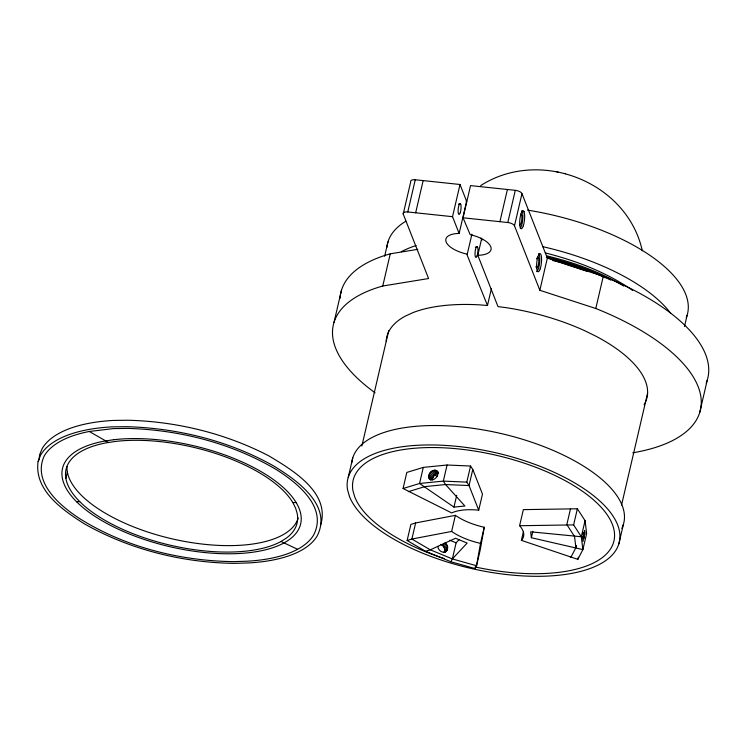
<?xml version="1.0" encoding="UTF-8"?>
<svg xmlns="http://www.w3.org/2000/svg" width="746" height="746" viewBox="0 0 746 746"><rect width="100%" height="100%" fill="white"/><g stroke="black" fill="none" stroke-linecap="round" stroke-linejoin="round"><path stroke-width="1.12" d="M584.939 532.998L584.64 530.565L582.99 536.299L582.98 541.4L584.939 532.998L582.635 532.616M442.089 545L445.203 542.855L447.591 546.324L447.218 550.203L444.103 552.338C445.642 549.382 443.842 545.559 440.877 544.319M436.513 470.577C440.979 474.353 433.575 482.783 429.295 478.755C426.386 474.046 434.181 466.931 438.023 471.882M434.414 470.157L438.182 473.421C435.067 473.906 432.512 476.825 432.41 479.967L428.633 476.703M38.932 460.179L39.631 454.706L42.205 448.551A147.848 62.72 13.1 0 1 113.308 420.436L128.004 420.24C176.821 421.462 225.572 433.417 268.961 455.937C292.143 469.887 330.87 492.621 320.556 525.324M484.247 527.263L480.499 543.358L476.535 565.748L475.071 568.564L450.892 561.747L425.546 551.275L407.13 540.505L410.878 524.41L415.643 522.946L455.386 515.346A43.175 18.314 13.1 0 0 484.247 527.263L480.284 549.653L476.535 565.748L452.356 558.931L430.311 549.821L411.895 539.041L407.13 540.505M65.89 478.494L67.392 472.059M334.003 322.403L341.491 290.213M384.638 256.251L387.995 241.825M375.089 392.797A188.393 79.915 13.1 0 1 382.763 286.007L390.261 253.817L417.751 249.332M382.763 286.007L428.586 278.538L403.213 214.055L410.701 181.865A5.847 2.48 13.1 0 1 415.261 179.767L460.012 184.495L466.623 201.289L459.135 233.479L458.641 233.451A23.173 9.829 13.1 0 0 446.173 242.012A23.173 9.829 13.1 0 0 466.744 254.05L487.474 305.496L479.389 304.844A133.581 56.668 13.1 0 0 412.93 312.63L405.209 316.173A133.581 56.668 13.1 0 0 386.176 341.342M403.213 214.055A5.847 2.48 13.1 0 1 407.773 211.957L415.261 179.767M348.242 477.337L352.755 457.932M415.662 212.787L423.159 180.597M361.885 445.94L388.722 330.609M459.135 233.479L452.524 216.685L460.012 184.495M481.664 238.599L477.794 255.253L478.289 255.272A23.173 9.829 13.1 0 0 490.747 246.721A23.173 9.829 13.1 0 0 470.176 234.673L463.052 217.795L470.54 185.605L515.299 190.333A5.847 2.48 13.1 0 1 521.976 193.624L547.35 258.097L539.862 290.287L595.784 308.499A188.393 79.915 13.1 0 1 632.785 452.803M403.064 488.527L406.812 472.432L423.29 467.397L447.078 465.01L470.549 466.036L472.777 469.467L482.475 494.104L478.727 510.189A43.175 18.314 13.1 0 0 451.656 512.912L403.064 488.527L419.55 483.492L443.329 481.105L466.81 482.13L469.029 485.562L478.727 510.189M467.266 254.144L471.91 234.16M423.29 467.397L419.55 483.492L453.96 507.103L464.889 506.012L445.558 484.536L443.329 481.105L447.078 465.01M415.643 522.946L411.895 539.041L451.647 531.441A43.175 18.314 13.1 0 0 480.499 543.358M463.052 217.795L499.913 221.683L507.401 189.493M487.474 305.496L491.344 288.851M539.862 290.287L514.488 225.805A5.847 2.48 13.1 0 0 507.812 222.522L515.299 190.333M514.488 225.805L521.976 193.624M453.96 507.103L456.711 495.307M451.647 531.441L455.386 515.346M466.81 482.13L470.549 466.036M472.777 469.467L469.029 485.562L445.558 484.536L424.866 486.606L408.388 491.651M450.892 561.747L452.356 558.931L456.104 542.836L459.21 539.498M475.071 568.564L475.827 565.347M519.608 525.725L523.347 509.63L577.367 508.8L585.069 520.652L586.636 533.511L582.887 549.606L577.824 559.36L521.389 540.365A43.175 18.314 13.1 0 0 519.608 525.725L573.618 524.895L581.32 536.747L582.887 549.606L531.376 537.726L530.658 531.823L581.32 536.747L585.069 520.652M521.389 540.365L523.384 531.777M531.376 537.726L532.877 531.292M595.784 308.499L603.272 276.318L547.35 258.097M570.578 508.511L566.829 524.597L574.532 536.458L575.893 547.639L570.83 557.393M573.618 524.895L577.367 508.8M575.893 547.639L576.397 545.494M577.824 559.36L578.318 557.215M621.558 505.042L647.603 393.105M618.844 543.918L623.367 524.503M684.483 326.506L687.066 315.399M699.748 412.379L707.236 380.19M437.93 546.37C437.715 550.93 444.476 554.688 447.218 550.203M452.356 558.931L467.136 543.069L455.489 538.258L430.311 549.821L425.546 551.275M443.133 545.96L446.248 543.825M443.945 547.144L447.059 545M444.476 548.459L447.591 546.324M444.681 549.83L447.796 547.695M444.56 551.154L447.675 549.019M444.905 552.245L446.462 551.173M480.666 185.614C539.61 147.661 627.162 181.623 642.315 250.796M89.287 431.477L113.504 428.586L127.659 428.4C179.413 429.817 231.437 443.04 276.141 469.486C297.029 482.643 327.951 507.028 313.693 534.938A138.681 58.831 13.1 0 1 297.607 549.298A138.663 58.822 13.1 0 1 246.861 561.216L233.433 561.635C180.112 560.861 126.093 547.377 80.549 519.169C60.575 506.301 31.994 482.765 44.191 456.002A144.155 61.153 13.1 0 1 89.287 431.477L108.506 442.509M76.596 501.75L79.729 501.592M458.417 204.143L460.711 204.19M475.323 247.103L477.617 247.15M466.129 201.261L466.623 201.289M292.777 502.459L295.649 508.231L297.262 513.863A118.595 50.308 13.1 0 1 286.483 538.006L280.72 541.652A118.595 50.308 13.1 0 1 106.445 521.165A118.595 50.308 13.1 0 1 105.951 442.891L115.565 441.427A118.595 50.308 13.1 0 1 292.777 502.459L296.199 502.655M522.293 211.51L524.046 211.687M407.773 211.957L452.524 216.685M499.913 221.683L507.812 222.522M582.523 533.894L584.817 534.276M582.094 536.7L584.388 537.083M581.805 538.043L584.109 538.416M564.48 173.436L565.561 173.669M556.292 171.608L558.139 172.028M545.326 252.922C576.117 260.69 606.442 272.169 632.627 290.427M546.799 255.878C573.655 262.396 600.073 271.758 623.796 286.1M546.529 257.025C568.722 262.35 590.459 269.8 610.853 280.114M547.377 257.892C567.184 262.723 586.682 269.054 605.146 277.745M552.637 260.475L559.276 262.191M560.386 262.471L586.915 271.264M449.801 540.235L456.104 542.836M297.607 549.298L281.009 541.465M434.247 474.484L437.063 476.47M435.543 470.204L438.564 472.815M433.202 470.437L436.979 473.71M432.009 471.034L435.776 474.297M430.89 471.892L434.666 475.165M429.938 472.973L433.715 476.246M429.22 474.186L432.997 477.459M428.773 475.463L432.549 478.727M428.81 477.822L431.076 479.79M429.295 478.755L430.806 480.07M481.067 238.002L481.907 240.137M477.794 255.253L498.002 306.606L506.245 307.678A133.581 56.668 13.1 0 1 584.864 330.786L596.166 336.343A133.581 56.668 13.1 0 1 644.087 404.789M298.195 518.069A118.595 50.308 13.1 0 1 174.303 539.339A118.595 50.308 13.1 0 1 67.037 466.614M603.272 276.318A188.393 79.915 13.1 0 1 706.173 383.164M340.027 298.456A188.393 79.915 13.1 0 1 390.261 253.817M537.418 257.314A5.474 1.389 -84 0 1 538.575 263.702A5.474 1.389 -84 0 1 535.982 266.527M536.654 258.834A5.474 1.389 -84 0 1 537.027 257.92M520.512 214.354A5.474 1.389 -84 0 1 521.836 219.324A5.474 1.389 -84 0 1 519.589 224.872M538.715 253.621A9.157 2.331 -84 0 1 539.572 263.319A9.157 2.331 -84 0 1 536.523 271.609M521.799 210.689A9.12 2.322 -84 0 1 522.787 219.165A9.12 2.322 -84 0 1 520.26 228.211M351.748 462.996A139.39 59.13 13.1 0 1 504.296 434.303A139.39 59.13 13.1 0 1 621.819 528.373M475.211 566.969A133.879 56.789 13.1 0 0 614.555 536.281A133.879 56.789 13.1 0 0 479.212 451.815A133.879 56.789 13.1 0 0 352.942 490.663L354.779 497.032A133.879 56.789 13.1 0 0 444.495 558.642M527.525 210.102A154.049 65.35 13.1 0 1 686.311 317.563M386.885 247.42A154.049 65.35 13.1 0 1 405.777 221.254M401.264 251.738A154.049 65.35 13.1 0 1 416.147 245.527M542.575 246.628A154.049 65.35 13.1 0 1 670.645 313.273M38.102 461.392C33.924 490.448 62.851 510.171 84.242 523.757C129.832 549.643 182.406 562.698 234.701 563.361L248.614 562.932A142.299 60.361 13.1 0 0 317.171 535.954C332.958 505.014 295.892 479.454 273.353 465.784C228.761 440.7 177.511 428.101 126.512 426.684L111.807 426.871A147.848 62.72 13.1 0 0 40.694 454.985L38.102 461.392M113.532 439.739L103.619 441.25A122.251 51.856 13.1 0 0 138.047 537.307A122.251 51.856 13.1 0 0 300.424 512.493A122.251 51.856 13.1 0 0 113.532 439.739M349.473 496.472L347.571 489.842A139.39 59.13 13.1 0 1 537.586 465.373A139.39 59.13 13.1 0 1 568.769 573.907A139.39 59.13 13.1 0 1 349.473 496.472M477.16 255.664A5.474 1.389 -84 0 0 477.319 246.665A5.474 1.389 -84 0 0 474.997 253.612A5.474 1.389 -84 0 0 477.16 255.664M460.254 212.694A5.474 1.389 -84 0 0 460.413 203.695A5.474 1.389 -84 0 0 458.091 210.652A5.474 1.389 -84 0 0 460.254 212.694M540.197 268.858A9.157 2.331 -84 0 0 540.468 253.808A9.157 2.331 -84 0 0 536.579 265.427A9.157 2.331 -84 0 0 540.197 268.858M523.282 225.879A9.12 2.322 -84 0 0 523.552 210.876A9.12 2.322 -84 0 0 519.682 222.457A9.12 2.322 -84 0 0 523.282 225.879"/></g></svg>
